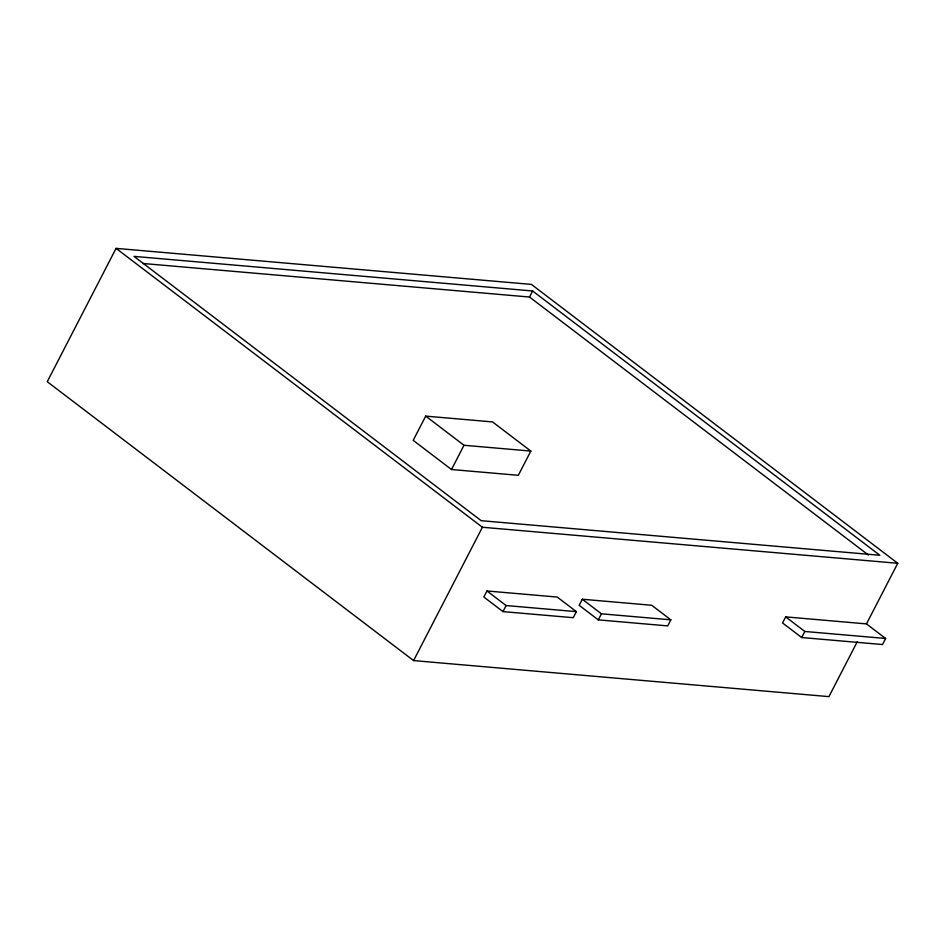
<?xml version="1.0" encoding="UTF-8"?>
<svg xmlns="http://www.w3.org/2000/svg" width="945" height="945" viewBox="0 0 945 945"><rect width="100%" height="100%" fill="white"/><g stroke="black" fill="none" stroke-linecap="round" stroke-linejoin="round"><path stroke-width="1.42" d="M866.47 623.901L885.619 638.477L882.488 644.537L801.714 637.532L782.554 622.956L785.685 616.884L866.47 623.901L897.75 563.291L531.409 284.41L116.07 248.37L47.25 381.709L413.591 660.59L828.93 696.63L857.269 641.726M425.711 416.119L413.201 440.358L451.497 469.511L518.321 475.311L530.842 451.072L492.546 421.919L425.711 416.119L464.007 445.272L530.842 451.072M142.648 263.466L529.507 297.037L532.626 290.977L879.819 555.27L481.194 520.683L134.001 256.378L532.626 290.977M451.497 469.511L464.007 445.272M413.591 660.59L482.411 527.251L897.75 563.291M486.97 590.968L483.84 597.027L502.988 611.604L573.237 617.699L576.367 611.639L557.219 597.063L486.97 590.968L506.118 605.544L576.367 611.639M502.988 611.604L506.118 605.544M582.285 599.236L579.155 605.296L598.303 619.873L667.725 625.897L670.844 619.837L651.696 605.261L582.285 599.236L601.433 613.813L670.844 619.837M598.303 619.873L601.433 613.813M801.714 637.532L804.833 631.473L885.619 638.477M529.507 297.037L868.479 555.081M785.685 616.884L804.833 631.473M116.07 248.37L482.411 527.251"/></g></svg>
